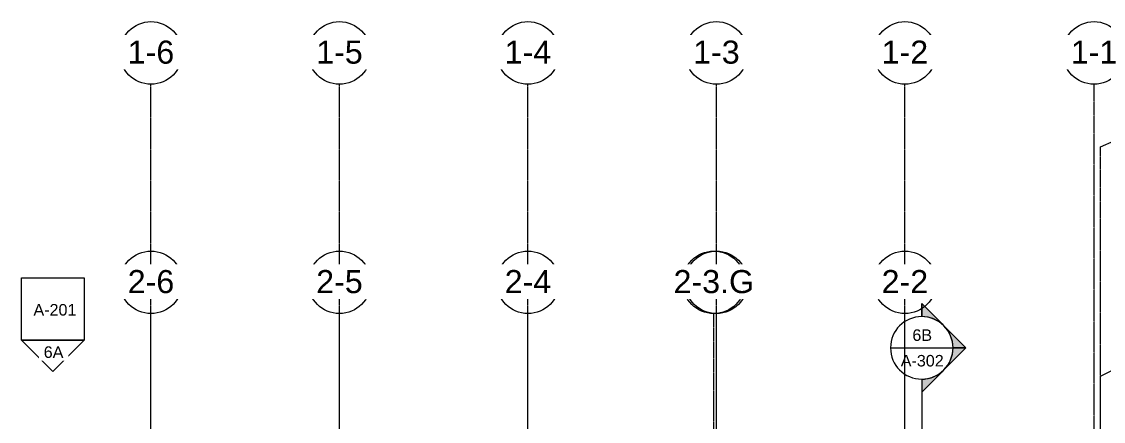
# Model space of a CAD drawing. Header units: inches. Extents: x 25369 to 33161, y -23509 to -20274.
# Drawn here: x 30553 to 32215, y -21068 to -20454 of the extents above; entities that cross this region are included whole.
import ezdxf

# ---------------------------------------------------------------- set-up
doc = ezdxf.new("R2010")
doc.units = ezdxf.units.IN
doc.header["$MEASUREMENT"] = 0
doc.linetypes.add('Grid Line 1_2_', pattern=[0.875, 0.5, -0.125, 0.125, -0.125])
for name, color, linetype, lineweight in [('G-ANNO-SYMB', 111, 'Continuous', 9), ('S-GRID', 1, 'Continuous', 9), ('S-GRID-IDEN', 1, 'Continuous', 9)]:
    doc.layers.add(name, color=color, linetype=linetype, lineweight=lineweight)
doc.styles.add('Arial', font='arial.ttf', dxfattribs={"height": 35.407186})
doc.styles.add('Arial_1', font='arial.ttf', dxfattribs={"height": 17.703593})

# ---------------------------------------------------------------- blocks, each defined once
blk = doc.blocks.new('Grid - Grid Head - Circle-14747-Overall Floor Plan')
at = {"layer": 'S-GRID-IDEN'}
blk.add_circle((0, 0), 0.25, dxfattribs=at)
blk = doc.blocks.new('Section - Section Head - Filled-1526-Overall Floor Plan')
at = {"layer": 'G-ANNO-SYMB'}
h = blk.add_hatch(color=256, dxfattribs=at)
edge = h.paths.add_edge_path(flags=0)
edge.add_line((-0.4268, 0.1768), (-0.25, 0.3536))
edge.add_line((-0.25, 0.3536), (-0.25, 0.25))
edge.add_arc((-0.25, 0), 0.25, 90, 135)
h = blk.add_hatch(color=256, dxfattribs=at)
edge = h.paths.add_edge_path(flags=0)
edge.add_arc((-0.25, 0), 0.25, 45, 90)
edge.add_line((-0.25, 0.25), (-0.25, 0.3536))
edge.add_line((-0.25, 0.3536), (-0.0732, 0.1768))
h = blk.add_hatch(color=256, dxfattribs=at)
edge = h.paths.add_edge_path(flags=0)
edge.add_arc((-0.25, 0), 0.2503, 137.9216, 180)
edge.add_line((-0.5003, 0), (-0.6036, 0))
edge.add_line((-0.6036, 0), (-0.4358, 0.1678))
h = blk.add_hatch(color=256, dxfattribs=at)
edge = h.paths.add_edge_path(flags=0)
edge.add_line((-0.0642, 0.1678), (0.1036, 0))
edge.add_line((0.1036, 0), (0.0003, 0))
edge.add_arc((-0.25, 0), 0.2503, 0, 42.0784)
for p, q in [((-0.25, 0.3536), (-0.6036, 0)), ((-0.25, 0.3536), (-0.4268, 0.1768)), ((-0.25, 0.3536), (0.1036, 0)), ((-0.25, 0.25), (-0.25, 0.3536)), ((-0.0732, 0.1768), (-0.25, 0.3536)), ((-0.25, 0.3536), (-0.25, 0.25)), ((-0.4358, 0.1678), (-0.6036, 0)), ((0.1036, 0), (-0.0642, 0.1678)), ((-0.6036, 0), (-0.5003, 0)), ((0.0003, 0), (0.1036, 0)), ((-0.5, 0), (-0.6036, 0)), ((0, 0), (0.1036, 0))]:
    blk.add_line(p, q, dxfattribs=at)
for radius, start, end in [(0.25, 360, 180), (0.25, 90, 135), (0.25, 45, 90), (0.2503, 137.9216, 180), (0.2503, 0, 42.0784), (0.25, 180, 360)]:
    blk.add_arc((-0.25, 0), radius, start, end, dxfattribs=at)
blk = doc.blocks.new('Elevation - Detail Number-93309-Overall Floor Plan')
at = {"layer": 'G-ANNO-SYMB'}
for p, q in [((-0.25, -0.25), (-0.25, 0.25)), ((-0.25, 0.25), (0.25, 0.25)), ((0.25, 0.25), (0.25, -0.25)), ((0.25, -0.25), (-0.25, -0.25))]:
    blk.add_line(p, q, dxfattribs=at)
blk = doc.blocks.new('Elevation - Detail Number-93036-Overall Floor Plan')
at = {"layer": 'G-ANNO-SYMB'}
for p, q in [((0, 0.25), (-0.25, 0)), ((0.25, 0), (0, 0.25)), ((-0.25, 0), (0.25, 0))]:
    blk.add_line(p, q, dxfattribs=at)

msp = doc.modelspace()

# ---------------------------------------------------------------- linework, layer by layer
at = {"layer": 'G-ANNO-SYMB'}
for p, q in [((31887.9, -20955.1), (31983.9, -20955.1)), ((31935.9, -21003.1), (31935.9, -22908.8))]:
    msp.add_line(p, q, dxfattribs=at)
at = {"layer": 'S-GRID', "linetype": 'Grid Line 1_2_'}
for p, q in [((30752, -23095.8), (30752, -20550.1)), ((31041.5, -23095.8), (31041.5, -20550.1)), ((31331, -23095.8), (31331, -20550.1)), ((31620.5, -23095.8), (31620.5, -20550.1)), ((31910, -23095.8), (31910, -20550.1)), ((32200.5, -22389.6), (32200.5, -20550.1)), ((32210.5, -22999.8), (32210.5, -20646.1)), ((30752, -23413.2), (30752, -20902.4)), ((31041.5, -23413.2), (31041.5, -20902.4)), ((31331, -23413.2), (31331, -20902.4)), ((31616.5, -23317.2), (31616.5, -20902.4)), ((31620.5, -23413.2), (31620.5, -20902.4)), ((31910, -23413.2), (31910, -20902.4)), ((32210.5, -23317.2), (32210.5, -20998.4))]:
    msp.add_line(p, q, dxfattribs=at)
at = {"layer": 'S-GRID'}
for p, q in [((32210.5, -20646.1), (32320.7, -20598.1)), ((32210.5, -20998.4), (32320.7, -20943.1))]:
    msp.add_line(p, q, dxfattribs=at)

# ---------------------------------------------------------------- block references
at = {"layer": 'G-ANNO-SYMB', "xscale": 191.9999999999999, "yscale": 191.9999999999999, "zscale": 191.9999999999999}
msp.add_blockref('Elevation - Detail Number-93309-Overall Floor Plan', (30601.4, -20895.4), dxfattribs=at)
at = {"layer": 'G-ANNO-SYMB', "xscale": 191.9999999999999, "yscale": 191.9999999999999, "zscale": 191.9999999999999, "rotation": 269.9999999999996}
msp.add_blockref('Section - Section Head - Filled-1526-Overall Floor Plan', (31935.9, -21003.1), dxfattribs=at)
at = {"layer": 'G-ANNO-SYMB', "extrusion": (0, 0, -1), "xscale": 191.9999999999999, "yscale": 191.9999999999999, "zscale": 191.9999999999999, "rotation": 180}
msp.add_blockref('Elevation - Detail Number-93036-Overall Floor Plan', (-30601.4, -20943.4), dxfattribs=at)
at = {"layer": 'S-GRID-IDEN', "xscale": 191.9999999999999, "yscale": 191.9999999999999, "zscale": 191.9999999999999}
for p in [(30752, -20502.1), (31041.5, -20502.1), (31331, -20502.1), (31620.5, -20502.1), (31910, -20502.1), (32200.5, -20502.1), (30752, -20854.4), (31041.5, -20854.4), (31331, -20854.4), (31620.5, -20854.4), (31910, -20854.4)]:
    msp.add_blockref('Grid - Grid Head - Circle-14747-Overall Floor Plan', p, dxfattribs=at)

# ---------------------------------------------------------------- texts
at = {"layer": 'G-ANNO-SYMB', "char_height": 17.7, "attachment_point": 2, "line_spacing_factor": 0.938532, "style": 'Arial_1'}
for s, insert, width in [('6B', (31936.6, -20926.7), 36.072), ('A-302', (31936.6, -20966), 78.624)]:
    msp.add_mtext(s, dxfattribs=dict(at, insert=insert, width=width))

# ---------------------------------------------------------------- next in the draw order: texts
at = {"layer": 'G-ANNO-SYMB', "char_height": 17.7, "attachment_point": 2, "line_spacing_factor": 0.938532, "style": 'Arial_1', "bg_fill": 3, "box_fill_scale": 1.25, "bg_fill_color": 0, "bg_fill_transparency": 0}
for s, insert, width in [('A-201', (30604.5, -20887.8), 78.624), ('6A', (30602.4, -20952.8), 36.072)]:
    msp.add_mtext(s, dxfattribs=dict(at, insert=insert, width=width))
at = {"layer": 'S-GRID-IDEN', "char_height": 35.41, "width": 85.104, "attachment_point": 2, "line_spacing_factor": 0.938532, "style": 'Arial', "bg_fill": 3, "box_fill_scale": 1.25, "bg_fill_color": 0, "bg_fill_transparency": 0}
for s, insert in [('1-6', (30752, -20483.2)), ('1-5', (31041.5, -20483.2)), ('1-4', (31331, -20483.2)), ('1-3', (31620.5, -20483.2)), ('1-2', (31910, -20483.2)), ('1-1', (32200.5, -20483.2)), ('2-6', (30752, -20835.6)), ('2-5', (31041.5, -20835.6)), ('2-4', (31331, -20835.6)), ('2-3', (31620.5, -20835.6)), ('2-2', (31910, -20835.6))]:
    msp.add_mtext(s, dxfattribs=dict(at, insert=insert))

# ---------------------------------------------------------------- next in the draw order: block references
at = {"layer": 'S-GRID-IDEN', "xscale": 191.9999999999999, "yscale": 191.9999999999999, "zscale": 191.9999999999999}
msp.add_blockref('Grid - Grid Head - Circle-14747-Overall Floor Plan', (31616.5, -20854.4), dxfattribs=at)

# ---------------------------------------------------------------- next in the draw order: texts
at = {"layer": 'S-GRID-IDEN', "insert": (31616.5, -20835.6), "char_height": 35.41, "width": 147.312, "attachment_point": 2, "line_spacing_factor": 0.938532, "style": 'Arial', "bg_fill": 3, "box_fill_scale": 1.25, "bg_fill_color": 0, "bg_fill_transparency": 0}
msp.add_mtext('2-3.G', dxfattribs=at)

doc.saveas('drawing.dxf')
